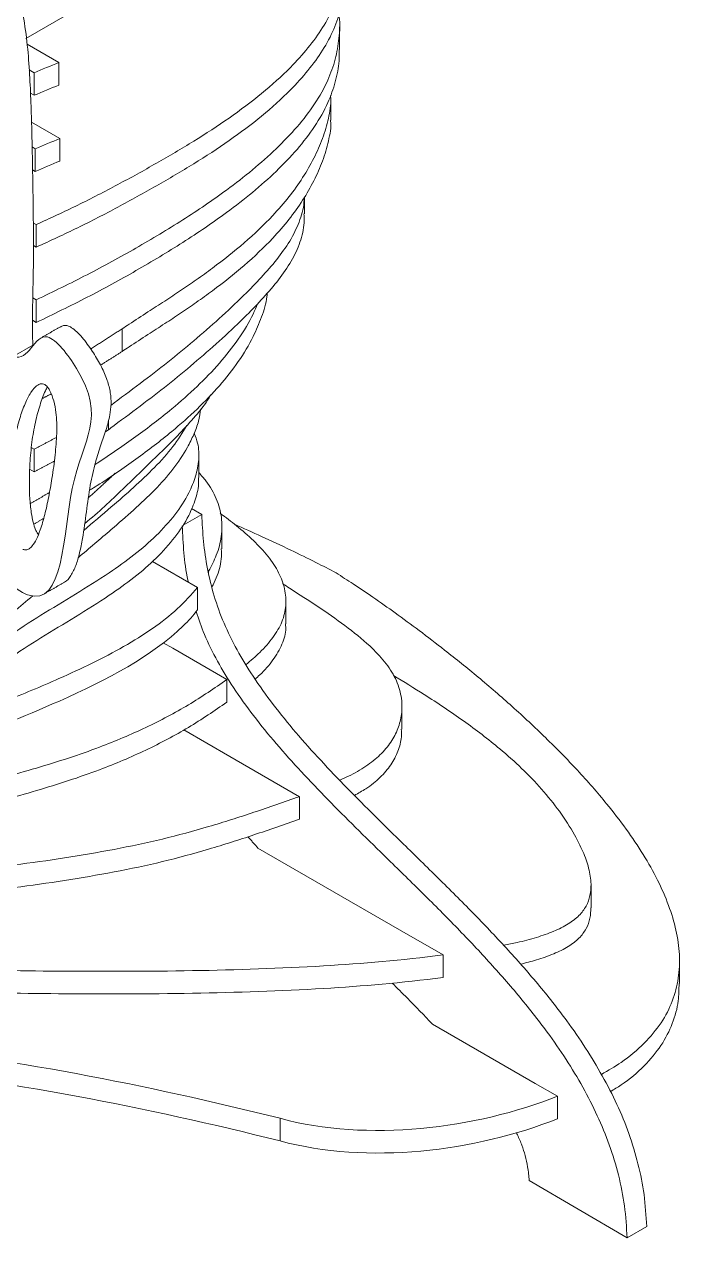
# Model space of a CAD drawing. Header units: millimetres. Extents: x -176 to 2097, y -1009 to 156.
# Drawn here: x 223.3 to 294.4, y -1009.4 to -877.8 of the extents above; entities that cross this region are included whole.
import ezdxf

# ---------------------------------------------------------------- set-up
doc = ezdxf.new("R2010")
doc.units = ezdxf.units.MM

msp = doc.modelspace()

# ---------------------------------------------------------------- linework, layer by layer
at = {"color": 7, "linetype": 'Continuous', "lineweight": 15}
for p, q in [((253.72, -861.82), (223.44, -879.3)), ((227.03, -881.89), (223.59, -879.9)), ((224.35, -883), (223.83, -882.7)), ((224.35, -883), (224.35, -885.45)), ((227.03, -881.89), (227.03, -884.34)), ((224.35, -885.45), (223.96, -885.23)), ((227.15, -890.13), (224.07, -888.35)), ((227.15, -890.13), (227.15, -892.58)), ((224.48, -891.25), (224.14, -891.05)), ((224.48, -891.25), (224.48, -893.7)), ((224.48, -893.7), (224.19, -893.53)), ((224.58, -899.47), (224.27, -899.29)), ((224.58, -899.47), (224.58, -901.92)), ((224.29, -901.75), (224.58, -901.92)), ((224.59, -907.64), (224.21, -907.42)), ((224.59, -907.64), (224.59, -910.09)), ((224.17, -909.85), (224.59, -910.09)), ((233.9, -910.78), (233.9, -913.23)), ((224.22, -912.54), (222.1, -913.77)), ((232.41, -920.71), (232.41, -921.74)), ((224.36, -923.84), (224.05, -923.66)), ((224.36, -923.84), (224.36, -926.29)), ((224.36, -926.29), (223.87, -926)), ((242.53, -930.91), (241.42, -930.27)), ((242.53, -930.91), (240.52, -932.07)), ((237.19, -936), (242.08, -938.82)), ((243.28, -937.06), (243.2, -937.01)), ((243.28, -937.06), (243.28, -937.42)), ((242.08, -941.27), (242.08, -938.82)), ((239.4, -945.43), (238.33, -944.82)), ((239.4, -945.43), (245.26, -948.82)), ((245.26, -951.27), (245.26, -948.82)), ((245.56, -957.15), (240.58, -954.28)), ((245.56, -957.15), (253.12, -961.52)), ((253.12, -963.97), (253.12, -961.52)), ((263.97, -975.95), (248.62, -967.09)), ((263.97, -975.95), (268.69, -978.68)), ((268.69, -981.13), (268.69, -978.68)), ((278.68, -992.61), (267.54, -986.18)), ((278.68, -992.61), (281.09, -994)), ((281.09, -996.45), (281.09, -994)), ((251.02, -996.4), (251.02, -998.85)), ((288.65, -1009.35), (278.03, -1003.15)), ((290.77, -1008.13), (288.65, -1009.35))]:
    msp.add_line(p, q, dxfattribs=at)
for points, knots in [([(223.46, -816.67), (222.62, -816.47), (220.96, -816.07), (218.25, -815.99), (215.41, -816.37), (212.46, -817.18), (209.46, -818.33), (205.84, -820.02), (201.62, -822.36), (196.83, -825.4), (191.89, -828.88), (186.81, -832.72), (181.58, -836.92), (176.42, -841.38), (171.33, -846.14), (166.83, -850.69), (162.94, -854.98), (159.65, -858.93), (156.5, -863.08), (153.91, -866.9), (151.85, -870.3), (150.28, -873.21), (148.91, -876.17), (147.79, -879.18), (146.9, -882.47), (146.2, -885.99), (145.46, -889.77), (144.65, -893.55), (143.92, -897.31), (143.43, -900.74), (143.22, -903.81), (143.26, -906.49), (143.55, -909.02), (144.11, -911.34), (144.62, -913.65), (144.78, -916.16), (144.56, -918.81), (143.94, -921.61), (142.88, -924.48), (141.62, -927.33), (140.44, -929.93), (139.39, -932.3), (138.46, -934.47), (137.62, -936.66), (137.05, -938.62), (136.75, -940.27), (136.67, -941.6), (136.78, -942.78), (137.14, -943.73), (137.59, -944.27), (137.94, -944.43), (138.03, -944.47)], [0, 0, 0, 0, 0.0221436, 0.0441893, 0.0661031, 0.0880324, 0.1100546, 0.1321481, 0.1668124, 0.2014198, 0.2360364, 0.2745353, 0.3129896, 0.3514285, 0.389917, 0.4285173, 0.4555405, 0.4825252, 0.509502, 0.5365601, 0.553563, 0.5704532, 0.5872208, 0.603959, 0.6208643, 0.6426648, 0.6643561, 0.6858006, 0.7073042, 0.7289503, 0.745873, 0.762735, 0.7796572, 0.7967515, 0.8137986, 0.8297205, 0.8454695, 0.8612122, 0.8772366, 0.8934458, 0.909455, 0.9214815, 0.9337183, 0.9460611, 0.9583523, 0.9665224, 0.9745323, 0.9822873, 0.98985, 0.9974961, 1, 1, 1, 1]), ([(234.51, -829.63), (234.15, -829.66), (232.69, -829.79), (230.05, -830.34), (226.58, -831.46), (223.07, -832.99), (219.54, -834.83), (215.99, -836.94), (212.45, -839.25), (208.48, -842.05), (204.1, -845.37), (199.32, -849.23), (194.59, -853.27), (190.42, -857.09), (186.81, -860.66), (183.74, -863.89), (180.76, -867.3), (177.91, -870.92), (175.46, -874.47), (173.39, -877.9), (171.68, -881.14), (170.18, -884.45), (168.93, -887.8), (167.87, -891.31), (166.94, -894.94), (166.06, -898.71), (165.23, -902.47), (164.44, -906.23), (163.88, -909.43), (163.73, -911.93), (163.85, -913.74), (164.31, -915.26), (165.03, -916.51), (165.9, -917.57), (166.83, -918.52), (167.71, -919.43), (168.52, -920.34), (168.89, -921.1), (169.07, -921.47)], [0, 0, 0, 0, 0.011498, 0.045783, 0.079864, 0.11386, 0.147904, 0.182031, 0.216203, 0.250401, 0.297434, 0.344387, 0.391196, 0.437979, 0.469836, 0.501843, 0.533856, 0.565757, 0.597578, 0.622551, 0.647474, 0.672369, 0.697308, 0.722388, 0.750973, 0.779378, 0.807739, 0.836447, 0.865332, 0.881257, 0.896823, 0.912167, 0.927642, 0.943275, 0.958529, 0.973302, 0.987208, 1, 1, 1, 1]), ([(212.11, -854.2), (212.76, -855.09), (214.18, -857.05), (216.24, -860.23), (218.26, -863.69), (220.03, -867.16), (221.48, -870.58), (222.59, -873.93), (223.29, -877.23), (223.69, -880.45), (223.9, -883.57), (224.03, -886.63), (224.12, -889.75), (224.18, -892.98), (224.24, -896.36), (224.28, -899.69), (224.3, -902.89), (224.25, -905.41), (224.21, -907.4), (224.18, -909.01), (224.15, -910.72), (224.2, -911.94), (224.22, -912.54)], [0, 0, 0, 0, 0.0485003, 0.1064852, 0.1646387, 0.222797, 0.2757958, 0.3285598, 0.381644, 0.4353294, 0.4890542, 0.5419312, 0.594325, 0.6525899, 0.7124425, 0.772179, 0.8288669, 0.882297, 0.907736, 0.936334, 0.968647, 1, 1, 1, 1]), ([(224.58, -899.47), (226.1, -898.78), (229.13, -897.39), (233.44, -895.15), (237.63, -892.84), (241.7, -890.45), (245.54, -887.94), (249.09, -885.28), (251.93, -882.73), (254.1, -880.32), (255.7, -878.13), (256.91, -875.85), (257.68, -873.51), (257.91, -871.13), (257.62, -868.75), (256.87, -866.4), (255.63, -864.13), (254.55, -862.54), (253.81, -861.74), (253.72, -861.64)], [0, 0, 0, 0, 0.074036, 0.148103, 0.222198, 0.296232, 0.370198, 0.444318, 0.518706, 0.571354, 0.624028, 0.676593, 0.729037, 0.781572, 0.834284, 0.887074, 0.939799, 0.992414, 1, 1, 1, 1]), ([(224.58, -901.92), (226.1, -901.23), (229.13, -899.84), (233.44, -897.6), (237.63, -895.29), (241.7, -892.9), (245.54, -890.39), (249.09, -887.73), (251.93, -885.18), (254.1, -882.77), (255.7, -880.58), (256.91, -878.3), (257.69, -876), (257.77, -874.46), (257.81, -873.7)], [0, 0, 0, 0, 0.0950361, 0.1901117, 0.2852225, 0.3802565, 0.4752016, 0.5703454, 0.6658341, 0.7334142, 0.8010293, 0.8685046, 0.9358232, 1, 1, 1, 1]), ([(224.59, -907.64), (226.44, -906.74), (230.16, -904.94), (235.45, -902.04), (240.53, -898.99), (244.73, -896.15), (248.07, -893.55), (250.64, -891.27), (252.92, -888.89), (254.84, -886.4), (256.21, -883.95), (257.07, -881.55), (257.45, -879.25), (257.55, -877.6), (257.39, -876.74), (257.37, -876.64)], [0, 0, 0, 0, 0.1111898, 0.2228972, 0.3352411, 0.4477256, 0.5201453, 0.5923038, 0.6642737, 0.7362116, 0.8085089, 0.869443, 0.9307722, 0.9920999, 1, 1, 1, 1]), ([(224.59, -910.09), (226.44, -909.19), (230.16, -907.39), (235.45, -904.49), (240.53, -901.44), (244.73, -898.59), (248.07, -896), (250.64, -893.72), (252.92, -891.34), (254.83, -888.85), (256.22, -886.4), (257.06, -884), (257.45, -882.07), (257.43, -880.89), (257.42, -880.49)], [0, 0, 0, 0, 0.11549, 0.231518, 0.348207, 0.465042, 0.540263, 0.615212, 0.689965, 0.764686, 0.839779, 0.90307, 0.966771, 1, 1, 1, 1]), ([(233.9, -910.78), (234.15, -910.62), (235.07, -910), (236.61, -909), (238.49, -907.79), (240.25, -906.63), (241.98, -905.45), (244.34, -903.74), (247.21, -901.46), (249.96, -898.86), (252.02, -896.48), (253.51, -894.4), (254.73, -892.28), (255.68, -890.14), (256.29, -887.97), (256.59, -886.4), (256.49, -885.57), (256.48, -885.48)], [0, 0, 0, 0, 0.02253, 0.083823, 0.13807, 0.189418, 0.241986, 0.29787, 0.413892, 0.531884, 0.610074, 0.687241, 0.763576, 0.839286, 0.914584, 0.989871, 1, 1, 1, 1]), ([(233.9, -913.23), (234.15, -913.07), (235.07, -912.45), (236.61, -911.45), (238.49, -910.24), (240.25, -909.08), (241.98, -907.9), (244.34, -906.19), (247.21, -903.91), (249.96, -901.31), (252.02, -898.93), (253.51, -896.85), (254.73, -894.73), (255.68, -892.59), (256.29, -890.42), (256.59, -888.92), (256.5, -888.16), (256.5, -888.14)], [0, 0, 0, 0, 0.022694, 0.084436, 0.139079, 0.190801, 0.243753, 0.300046, 0.416915, 0.535769, 0.61453, 0.692261, 0.769154, 0.845416, 0.921264, 0.997102, 1, 1, 1, 1]), ([(232.68, -919.09), (232.8, -918.99), (233.98, -918.09), (236.21, -916.46), (239.22, -914.12), (242.04, -911.77), (244.79, -909.36), (247.2, -907.09), (249.23, -904.97), (250.9, -903.03), (252.29, -901.02), (253.24, -898.95), (253.64, -897.45), (253.62, -896.66), (253.62, -896.57)], [0, 0, 0, 0, 0.013623, 0.130692, 0.240867, 0.350442, 0.461797, 0.574694, 0.658693, 0.742532, 0.825669, 0.908115, 0.990661, 1, 1, 1, 1]), ([(232.41, -921.74), (232.62, -921.58), (233.89, -920.61), (236.21, -918.91), (239.22, -916.57), (242.04, -914.22), (244.79, -911.81), (247.2, -909.54), (249.23, -907.42), (250.9, -905.48), (252.29, -903.47), (253.25, -901.4), (253.66, -899.66), (253.63, -898.62), (253.61, -898.3)], [0, 0, 0, 0, 0.022535, 0.135337, 0.241496, 0.347078, 0.454373, 0.563156, 0.644093, 0.724876, 0.804983, 0.884423, 0.963961, 1, 1, 1, 1]), ([(230.37, -928.29), (230.64, -928.12), (232.4, -927.04), (235.43, -924.93), (239.06, -922.17), (242.06, -919.5), (244.5, -916.97), (246.56, -914.35), (248.07, -911.85), (249.04, -909.49), (249.57, -907.91), (249.61, -907.05), (249.62, -906.93)], [0, 0, 0, 0, 0.0284895, 0.1819422, 0.3343423, 0.4530241, 0.5707496, 0.6877833, 0.8046979, 0.8944631, 0.984649, 1, 1, 1, 1]), ([(230.96, -925.48), (231.04, -925.43), (232.59, -924.46), (235.42, -922.48), (239.06, -919.72), (242.06, -917.05), (244.5, -914.53), (246.55, -911.9), (247.9, -909.74), (248.42, -908.44), (248.57, -908.07)], [0, 0, 0, 0, 0.009567, 0.194347, 0.37786, 0.52077, 0.66253, 0.803456, 0.944239, 1, 1, 1, 1]), ([(227.22, -910.59), (227.32, -910.52), (227.55, -910.37), (228.02, -910.42), (228.57, -910.74), (229.14, -911.25), (229.91, -912.11), (230.78, -913.34), (231.67, -914.85), (232.31, -916.32), (232.66, -917.72), (232.73, -918.98), (232.56, -920.32), (232.16, -921.76), (231.58, -923.41), (230.94, -925.37), (230.4, -927.79), (230.03, -930.62), (229.69, -933.11), (229.31, -935.06), (228.92, -936.44), (228.39, -937.52), (227.92, -938.15), (227.57, -938.29), (227.53, -938.3)], [0, 0, 0, 0, 0.015898, 0.033713, 0.052149, 0.072496, 0.094683, 0.141166, 0.183441, 0.223829, 0.260233, 0.296187, 0.334206, 0.390283, 0.453427, 0.523778, 0.611437, 0.706666, 0.802594, 0.856476, 0.906811, 0.952815, 0.994619, 1, 1, 1, 1]), ([(222.1, -913.77), (223.79, -914.44), (224.74, -909.27), (232.99, -920.05), (227.27, -924.28), (227.65, -942.46), (220.94, -938.05), (220.8, -936.25), (220.69, -934.73)], [0.011907, 0.011907, 0.011907, 0.011907, 0.1477952, 0.2368833, 0.5718197, 0.8726683, 0.9272184, 1, 1, 1, 1]), ([(221.94, -924.89), (221.96, -924.7), (222.05, -923.74), (222.34, -922.19), (222.82, -920.32), (223.4, -918.78), (223.98, -917.66), (224.55, -916.98), (225.01, -916.71), (225.39, -916.75), (225.65, -916.9), (225.89, -917.18), (226.21, -917.74), (226.53, -918.67), (226.74, -919.82), (226.82, -920.99), (226.81, -922.54), (226.64, -924.57), (226.33, -926.85), (225.95, -929.01), (225.54, -930.89), (225.1, -932.43), (224.64, -933.57), (224.24, -934.26), (223.85, -934.63), (223.52, -934.8), (223.26, -934.73), (223.14, -934.7)], [0, 0, 0, 0, 0.01947, 0.094044, 0.163942, 0.226447, 0.278908, 0.313289, 0.338445, 0.348058, 0.356638, 0.365568, 0.375734, 0.405829, 0.441536, 0.474145, 0.510883, 0.586341, 0.673076, 0.74306, 0.81197, 0.875473, 0.917101, 0.951932, 0.970937, 0.98666, 1, 1, 1, 1]), ([(224.81, -933.09), (224.77, -933.03), (224.65, -932.87), (224.44, -932.42), (224.22, -931.68), (224, -930.51), (223.86, -929.01), (223.82, -927.23), (223.89, -925.21), (224.09, -923.07), (224.46, -920.95), (224.96, -919.1), (225.39, -917.81), (225.72, -917.23), (225.8, -917.09)], [0, 0, 0, 0, 0.010307, 0.027653, 0.070876, 0.125977, 0.215801, 0.320287, 0.434431, 0.576818, 0.716836, 0.848076, 0.965434, 1, 1, 1, 1]), ([(229.84, -931.89), (229.94, -931.81), (231.53, -930.54), (234.24, -927.88), (237.56, -924.71), (240.15, -922.16), (241.86, -920.24), (243.02, -918.83), (243.44, -918.04), (243.5, -917.94)], [0, 0, 0, 0, 0.018165, 0.293336, 0.574812, 0.710431, 0.845635, 0.97892, 1, 1, 1, 1]), ([(229.13, -935.6), (230.33, -934.59), (232.35, -932.87), (235.16, -930.44), (237.46, -928.28), (239.47, -926.02), (240.83, -923.98), (241.69, -922.23), (242.22, -920.84), (242.36, -919.9), (242.42, -919.46)], [0, 0, 0, 0, 0.203463, 0.343848, 0.483944, 0.623854, 0.764412, 0.844897, 0.925755, 1, 1, 1, 1]), ([(216.1, -947.95), (216.73, -947.5), (218.51, -946.23), (221.46, -944.18), (225.07, -941.83), (228.85, -939.57), (232.28, -937.42), (235.24, -935.31), (237.67, -933.22), (239.68, -930.97), (241.08, -928.8), (241.92, -926.79), (242.26, -924.98), (242.22, -923.4), (241.85, -922.46), (241.71, -922.1)], [0, 0, 0, 0, 0.0565617, 0.1578496, 0.2591428, 0.3607073, 0.4625072, 0.5428091, 0.6240024, 0.7061526, 0.7876204, 0.8479929, 0.9067514, 0.9638628, 1, 1, 1, 1]), ([(229.73, -932.64), (230.73, -931.79), (232.55, -930.25), (235.16, -927.99), (237.45, -925.83), (239.47, -923.6), (240.45, -922.03), (240.92, -921.25)], [0, 0, 0, 0, 0.233195, 0.426589, 0.619586, 0.812327, 1, 1, 1, 1]), ([(243.28, -937.06), (243.58, -936.49), (244.23, -935.26), (244.72, -933.3), (244.76, -931.24), (244.19, -929.21), (243.29, -927.58), (242.48, -926.67), (242.21, -926.36)], [0, 0, 0, 0, 0.162053, 0.350664, 0.536838, 0.721531, 0.907315, 1, 1, 1, 1]), ([(213.94, -951.93), (215.29, -950.97), (217.78, -949.19), (221.46, -946.63), (225.07, -944.28), (228.85, -942.02), (232.28, -939.87), (235.24, -937.76), (237.67, -935.67), (239.67, -933.42), (241.09, -931.25), (241.89, -929.24), (242.24, -927.85), (242.18, -927.09), (242.17, -926.93)], [0, 0, 0, 0, 0.122263, 0.224948, 0.327639, 0.430604, 0.533809, 0.615219, 0.697532, 0.780816, 0.863407, 0.924613, 0.984182, 1, 1, 1, 1]), ([(242.53, -930.91), (242.58, -931.88), (242.67, -933.8), (243.11, -936.77), (243.82, -939.75), (244.89, -942.72), (246.33, -945.65), (248.14, -948.61), (250.29, -951.6), (252.76, -954.63), (255.46, -957.64), (258.34, -960.64), (261.34, -963.66), (264.64, -966.89), (268.18, -970.35), (271.91, -974.07), (275.52, -977.86), (278.95, -981.74), (281.83, -985.39), (284.16, -988.74), (285.99, -991.77), (287.59, -994.88), (288.9, -998.09), (289.9, -1001.39), (290.58, -1004.79), (290.7, -1006.99), (290.77, -1008.13)], [0, 0, 0, 0, 0.035306, 0.069645, 0.102963, 0.135605, 0.168436, 0.20234, 0.24094, 0.281686, 0.324533, 0.369233, 0.415409, 0.462606, 0.519902, 0.577111, 0.633442, 0.688248, 0.741132, 0.777722, 0.813499, 0.848825, 0.884274, 0.920632, 0.958854, 1, 1, 1, 1]), ([(247.33, -947.19), (247.84, -946.76), (248.94, -945.82), (250.31, -944.27), (251.32, -942.56), (251.72, -940.78), (251.59, -938.98), (250.93, -937.18), (249.76, -935.43), (248.17, -933.73), (246.41, -932.19), (245.13, -931.24), (244.54, -930.8)], [0, 0, 0, 0, 0.087926, 0.189029, 0.288361, 0.387271, 0.486666, 0.586686, 0.692581, 0.799553, 0.906939, 1, 1, 1, 1]), ([(240.41, -932.14), (240.46, -933.11), (240.57, -935.03), (240.8, -937.09), (241.07, -938.18), (241.09, -938.25)], [0, 0, 0, 0, 0.490665, 0.967893, 1, 1, 1, 1]), ([(257.1, -937.25), (256.37, -936.87), (254.76, -936.03), (252.06, -934.71), (249.12, -933.33), (247.05, -932.41), (246.07, -931.97)], [0, 0, 0, 0, 0.205696, 0.453932, 0.739601, 1, 1, 1, 1]), ([(243.64, -938.77), (243.8, -938.45), (244.3, -937.46), (244.69, -936.07), (244.66, -935.01), (244.65, -934.65)], [0, 0, 0, 0, 0.2430155, 0.7400691, 1, 1, 1, 1]), ([(285.87, -991.64), (286.6, -991.22), (288.35, -990.19), (290.56, -988.31), (292.43, -986.07), (293.65, -983.68), (294.29, -981.2), (294.39, -978.62), (294.01, -975.97), (293.19, -973.27), (291.98, -970.53), (290.43, -967.77), (288.57, -965.02), (286.21, -961.96), (283.31, -958.64), (279.87, -955.13), (276.26, -951.77), (272.6, -948.6), (269.21, -945.87), (266.19, -943.55), (263.6, -941.65), (261.21, -939.96), (259.07, -938.51), (257.72, -937.65), (257.1, -937.25)], [0, 0, 0, 0, 0.029001, 0.069859, 0.109801, 0.14966, 0.190145, 0.231732, 0.274685, 0.319089, 0.364889, 0.411927, 0.459963, 0.508697, 0.574682, 0.640377, 0.704772, 0.766807, 0.825378, 0.868231, 0.907688, 0.943183, 0.974145, 1, 1, 1, 1]), ([(211.3, -955.04), (212.58, -954.54), (215.86, -953.25), (221.18, -951.21), (226.37, -949.05), (230.68, -947.06), (234.1, -945.27), (237.23, -943.31), (240, -941.19), (241.39, -939.61), (242.08, -938.82)], [0, 0, 0, 0, 0.109897, 0.281519, 0.454454, 0.564043, 0.67359, 0.782563, 0.8911, 1, 1, 1, 1]), ([(257.49, -959.74), (257.81, -959.6), (258.84, -959.15), (260.35, -958.24), (261.93, -957.01), (263.08, -955.62), (263.86, -954.14), (264.28, -952.46), (264.24, -950.63), (263.62, -948.7), (262.42, -946.87), (260.58, -944.94), (258.11, -942.95), (255.14, -940.89), (252.82, -939.41), (251.55, -938.59), (251.3, -938.43)], [0, 0, 0, 0, 0.0278, 0.08972, 0.150885, 0.212284, 0.274307, 0.336934, 0.415635, 0.494174, 0.572272, 0.650678, 0.759487, 0.866927, 0.973652, 1, 1, 1, 1]), ([(216.83, -945.78), (217.91, -944.92), (220.41, -942.93), (222.83, -940.9), (224.21, -939.74)], [0, 0, 0, 0, 0.429484, 1, 1, 1, 1]), ([(185.97, -968.7), (192.06, -966.31), (197.49, -963.36), (203.34, -960.76), (210.98, -957.37), (224.88, -952.75), (238.06, -945.79), (241.61, -941.86), (242.08, -941.27)], [0.9281916, 0.9281916, 0.9281916, 0.9281916, 1, 1, 1, 1.09375, 1.15625, 1.1670877, 1.1670877, 1.1670877, 1.1670877]), ([(241.92, -941.44), (242.2, -942.27), (242.82, -944.09), (244.22, -946.87), (246.01, -949.83), (248.17, -952.82), (250.64, -955.85), (253.34, -958.86), (256.21, -961.87), (259.22, -964.88), (262.52, -968.11), (266.06, -971.57), (269.79, -975.29), (273.4, -979.08), (276.83, -982.97), (279.71, -986.61), (282.04, -989.97), (283.87, -992.99), (285.46, -996.11), (286.78, -999.31), (287.78, -1002.61), (288.45, -1006.02), (288.58, -1008.22), (288.65, -1009.35)], [0, 0, 0, 0, 0.031115, 0.067914, 0.105917, 0.149184, 0.194855, 0.242881, 0.292985, 0.344742, 0.397645, 0.461866, 0.525991, 0.589132, 0.650563, 0.709839, 0.750852, 0.790954, 0.83055, 0.870285, 0.911037, 0.953881, 1, 1, 1, 1]), ([(248.32, -948.77), (248.49, -948.62), (249.24, -947.96), (250.31, -946.72), (251.3, -945.01), (251.69, -943.67), (251.62, -942.93), (251.6, -942.78)], [0, 0, 0, 0, 0.084193, 0.36951, 0.649828, 0.928957, 1, 1, 1, 1]), ([(200.95, -962.52), (201.54, -962.54), (203.34, -962.6), (206.35, -962.48), (210.04, -962.1), (213.72, -961.38), (217.38, -960.45), (221.01, -959.45), (224.6, -958.43), (228.09, -957.35), (232.13, -955.94), (236.54, -954.06), (241.2, -951.61), (243.9, -949.75), (245.26, -948.82)], [0, 0, 0, 0, 0.034166, 0.104277, 0.174319, 0.250718, 0.328548, 0.406447, 0.48359, 0.56012, 0.636349, 0.756505, 0.877662, 1, 1, 1, 1]), ([(275.27, -977.64), (275.75, -977.54), (276.97, -977.3), (278.81, -976.81), (280.69, -976.16), (282.29, -975.37), (283.5, -974.44), (284.27, -973.38), (284.68, -972.22), (284.79, -970.83), (284.53, -969.23), (283.89, -967.45), (282.84, -965.39), (281.38, -963.12), (279.45, -960.71), (277.27, -958.45), (274.48, -955.96), (270.96, -953.28), (267.04, -950.66), (264.43, -949.06), (263.31, -948.38)], [0, 0, 0, 0, 0.02491, 0.062394, 0.097992, 0.131654, 0.163175, 0.194807, 0.227701, 0.262374, 0.311347, 0.362688, 0.414991, 0.491893, 0.566063, 0.638232, 0.709025, 0.815337, 0.920851, 1, 1, 1, 1]), ([(195.69, -964.72), (196.8, -964.8), (199.14, -964.95), (202.7, -965.05), (206.35, -964.93), (210.04, -964.54), (213.72, -963.83), (217.38, -962.9), (221.01, -961.9), (224.6, -960.88), (228.09, -959.8), (232.13, -958.39), (236.54, -956.51), (241.2, -954.06), (243.9, -952.2), (245.26, -951.27)], [0, 0, 0, 0, 0.058776, 0.123524, 0.187148, 0.25071, 0.32004, 0.39067, 0.461362, 0.531367, 0.600817, 0.669994, 0.779033, 0.88898, 1, 1, 1, 1]), ([(259.09, -961.38), (259.51, -961.15), (260.56, -960.56), (261.92, -959.45), (263.09, -958.07), (263.84, -956.59), (264.23, -955.28), (264.18, -954.48), (264.17, -954.19)], [0, 0, 0, 0, 0.1254449, 0.3155564, 0.5063967, 0.6991741, 0.8938277, 1, 1, 1, 1]), ([(190.73, -967.44), (191.85, -967.77), (194.07, -968.42), (197.52, -969.23), (201.08, -969.83), (204.99, -970.14), (209.19, -970.12), (213.58, -969.85), (217.93, -969.45), (222.62, -968.89), (227.67, -968.18), (233.04, -967.27), (238.28, -966.16), (243.32, -964.79), (248.24, -963.22), (251.48, -962.09), (253.12, -961.52)], [0, 0, 0, 0, 0.056761, 0.113044, 0.168805, 0.224683, 0.291407, 0.358521, 0.424973, 0.491078, 0.575697, 0.660596, 0.744967, 0.828564, 0.912985, 1, 1, 1, 1]), ([(187.79, -968.98), (188.77, -969.28), (190.84, -969.94), (194.07, -970.86), (197.52, -971.68), (201.08, -972.28), (204.99, -972.59), (209.19, -972.57), (213.58, -972.3), (217.93, -971.9), (222.62, -971.34), (227.67, -970.63), (233.04, -969.72), (238.28, -968.61), (243.32, -967.24), (248.24, -965.67), (251.48, -964.54), (253.12, -963.97)], [0, 0, 0, 0, 0.047902, 0.102032, 0.155613, 0.208698, 0.261894, 0.325416, 0.389308, 0.452571, 0.515504, 0.596061, 0.676886, 0.757208, 0.836792, 0.917161, 1, 1, 1, 1]), ([(183.67, -972.73), (183.77, -972.78), (188.76, -975.47), (202.61, -980.06), (227.94, -980.58), (250.89, -980.39), (264.16, -979.26), (268.69, -978.68)], [0.5004876, 0.5004876, 0.5004876, 0.5004876, 0.5015601, 0.5560309, 0.6266044, 0.7046795, 0.7405099, 0.7405099, 0.7405099, 0.7405099]), ([(277.09, -979.69), (277.67, -979.54), (278.93, -979.23), (280.69, -978.6), (282.29, -977.82), (283.5, -976.89), (284.27, -975.83), (284.68, -974.71), (284.71, -973.94), (284.72, -973.57)], [0, 0, 0, 0, 0.135753, 0.292218, 0.440178, 0.578726, 0.717762, 0.862346, 1, 1, 1, 1]), ([(183.67, -975.18), (183.77, -975.23), (188.76, -977.92), (202.61, -982.51), (227.94, -983.03), (250.89, -982.84), (264.16, -981.71), (268.69, -981.13)], [0.5004876, 0.5004876, 0.5004876, 0.5004876, 0.5015601, 0.5560309, 0.6266044, 0.7046795, 0.7405099, 0.7405099, 0.7405099, 0.7405099]), ([(182.84, -981.37), (184.74, -982.49), (188.94, -984.87), (196.55, -987.52), (218.76, -989.22), (236.43, -992.77), (251.02, -996.4)], [0.509658, 0.509658, 0.509658, 0.509658, 0.5625, 0.625, 0.6875, 1, 1, 1, 1]), ([(267.54, -986.18), (266.64, -985.24), (265.19, -983.73), (263.72, -982.28), (263.17, -981.73)], [0, 0, 0, 0, 0.624611, 1, 1, 1, 1]), ([(286.83, -993.5), (287.22, -993.27), (288.64, -992.43), (290.55, -990.76), (292.43, -988.52), (293.64, -986.13), (294.26, -983.87), (294.27, -982.41), (294.28, -981.78)], [0, 0, 0, 0, 0.076467, 0.273335, 0.465788, 0.657841, 0.852912, 1, 1, 1, 1]), ([(182.84, -983.82), (184.74, -984.94), (188.94, -987.32), (196.55, -989.97), (218.76, -991.66), (236.43, -995.22), (251.02, -998.85)], [0.509658, 0.509658, 0.509658, 0.509658, 0.5625, 0.625, 0.6875, 1, 1, 1, 1]), ([(278.03, -1003.15), (277.99, -1002.66), (277.91, -1001.78), (277.63, -1000.49), (277.25, -999.32), (276.91, -998.49), (276.68, -998.04), (276.64, -997.96)], [0, 0, 0, 0, 0.295364, 0.530245, 0.739011, 0.954957, 1, 1, 1, 1])]:
    msp.add_open_spline(points, degree=3, knots=knots, dxfattribs=at)
for points, degree in [([(257.47, -880.49), (257.47, -878.04)], 1), ([(224.35, -883), (225.24, -882.64), (226.14, -882.27), (227.03, -881.89)], 3), ([(224.35, -885.45), (225.24, -885.09), (226.14, -884.72), (227.03, -884.34)], 3), ([(256.51, -888.14), (256.51, -885.69)], 1), ([(224.48, -891.25), (225.38, -890.88), (226.27, -890.51), (227.15, -890.13)], 3), ([(224.48, -893.7), (225.38, -893.33), (226.27, -892.95), (227.15, -892.58)], 3), ([(253.67, -898.3), (253.67, -896.49)], 1), ([(227.21, -910.55), (225.09, -911.78)], 1), ([(230.48, -912.97), (233.9, -910.78)], 1), ([(231.56, -914.73), (233.9, -913.23)], 1), ([(225.27, -918.32), (226.2, -917.84)], 1), ([(232.08, -921.94), (232.41, -921.74)], 1), ([(224.36, -923.84), (226.77, -922.56)], 1), ([(224.36, -926.29), (226.54, -925.13)], 1), ([(242.21, -926.92), (242.21, -924.47)], 1), ([(230.25, -929.1), (233.16, -926.44)], 1), ([(223.95, -929.74), (226.02, -928.53)], 1), ([(224.32, -931.97), (225.38, -931.35)], 1), ([(244.72, -934.65), (244.72, -932.2)], 1), ([(225.42, -939.55), (227.54, -938.32)], 1), ([(251.65, -942.78), (251.65, -940.33)], 1), ([(264.24, -954.19), (264.24, -951.74)], 1), ([(248.62, -967.09), (247.54, -965.87)], 1), ([(284.74, -973.58), (284.74, -971.13)], 1), ([(294.33, -981.79), (294.33, -979.34)], 1), ([(251.02, -996.4), (260.45, -999), (272.3, -997.53), (281.09, -994)], 3), ([(251.02, -998.85), (260.45, -1001.45), (272.3, -999.98), (281.09, -996.45)], 3)]:
    msp.add_open_spline(points, degree=degree, dxfattribs=at)

doc.saveas('drawing.dxf')
